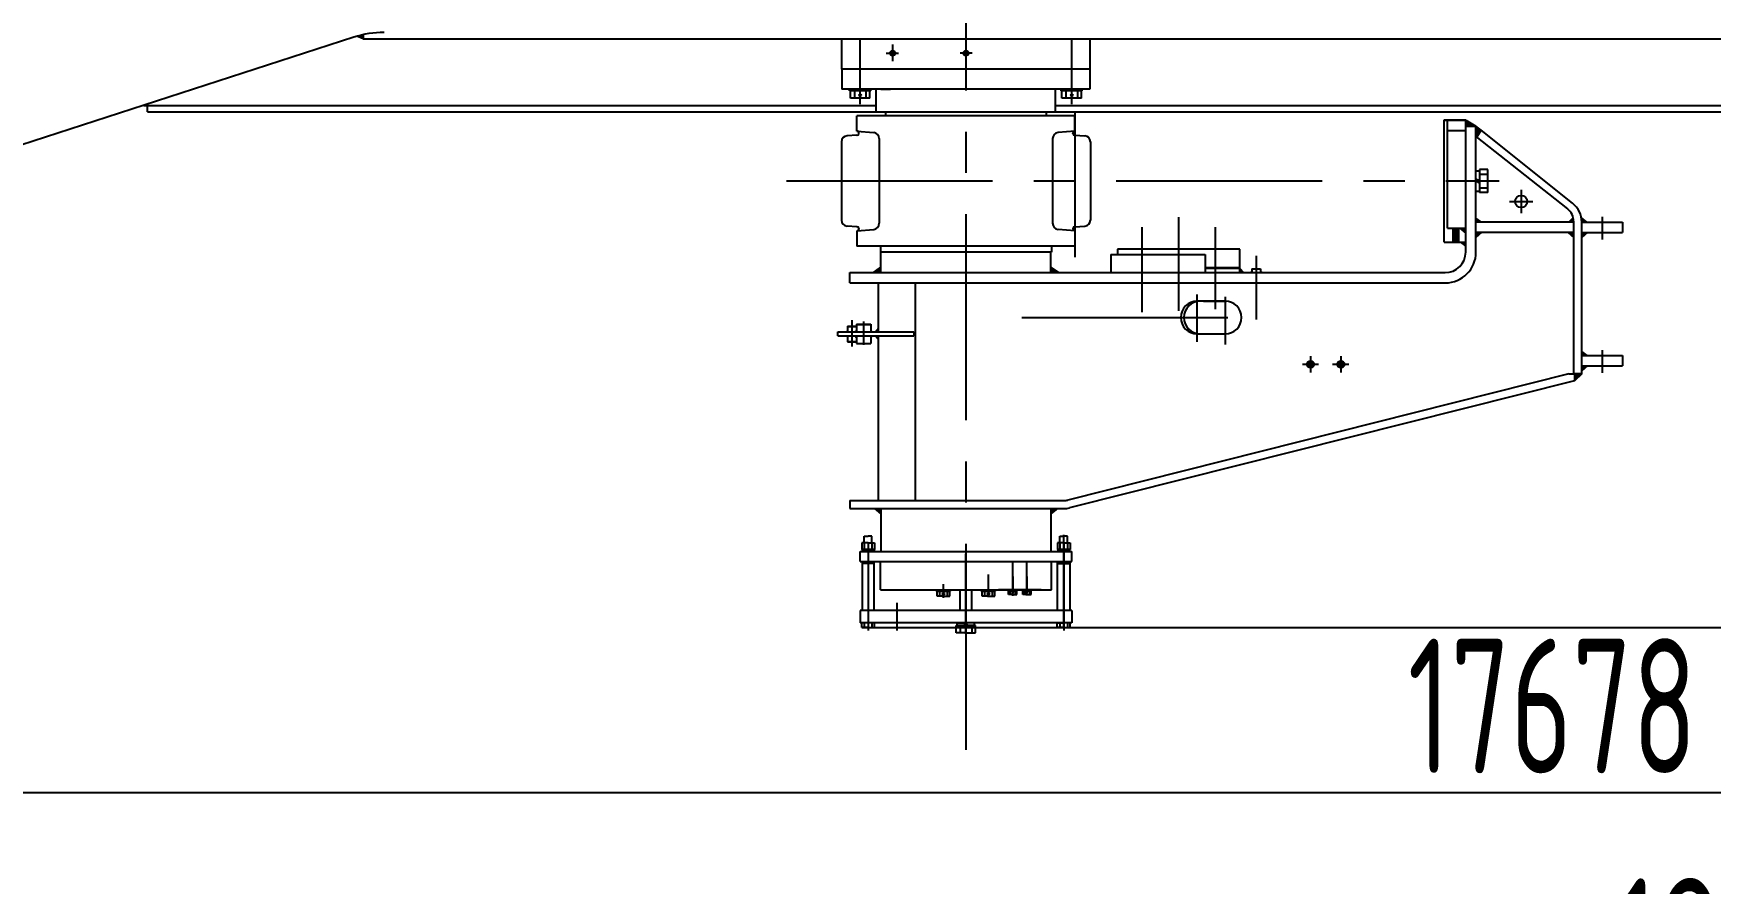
# Model space of a CAD drawing. Header units: millimetres. Extents: x 0 to 25200, y 0 to 17820.
# Drawn here: x 8429 to 13659, y 3996 to 6648 of the extents above; entities that cross this region are included whole.
import ezdxf

# ---------------------------------------------------------------- set-up
doc = ezdxf.new("R2010")
doc.units = ezdxf.units.MM
doc.header["$LTSCALE"] = 600
doc.linetypes.add('F', pattern=[0.75, 0.5, -0.25])
doc.linetypes.add('G', pattern=[2, 1.25, -0.25, 0.25, -0.25])
for name, color, linetype in [('01', 7, 'Continuous'), ('04', 2, 'F'), ('05', 142, 'G'), ('08', 1, 'Continuous')]:
    doc.layers.add(name, color=color, linetype=linetype)
doc.styles.get("Standard").update_dxf_attribs({"font": 'isocp', "width": 0.707, "bigfont": 'intecad.shx'})
doc.dimstyles.new('INTE', dxfattribs={"dimscale": 60, "dimtxt": 7, "dimasz": 3, "dimexe": 3, "dimexo": 0, "dimgap": 1, "dimtad": 1, "dimdec": 0, "dimdsep": 46, "dimtxsty": 'Standard', "dimcen": 0, "dimclrd": 1, "dimclre": 1, "dimclrt": 3, "dimaunit": 1, "dimadec": 0, "dimazin": 0, "dimtfac": 1, "dimtdec": 0, "dimtmove": 0, "dimatfit": 0, "dimfxl": 0, "dimarcsym": 0})

# ---------------------------------------------------------------- blocks, each defined once
blk = doc.blocks.new('*U203')
at = {"layer": '01'}
for p, q in [((-27.2, 9), (-27.2, 0)), ((0, 9), (-27.2, 9)), ((-27.2, 0), (0, 0)), ((0, 0), (-5.2, 9)), ((0, 9), (5.2, 0)), ((0, 9), (27.2, 9)), ((27.2, 0), (0, 0)), ((27.2, 9), (27.2, 0))]:
    blk.add_line(p, q, dxfattribs=at)
at = {"layer": '05'}
blk.add_line((0, 11.1), (0, -2.1), dxfattribs=at)
blk = doc.blocks.new('*U202')
at = {"layer": '01'}
for p, q in [((-18.3, 6), (-18.3, 0)), ((0, 6), (-18.3, 6)), ((-18.3, 0), (0, 0)), ((0, 0), (-3.5, 6)), ((0, 6), (3.5, 0)), ((0, 6), (18.3, 6)), ((18.3, 0), (0, 0)), ((18.3, 6), (18.3, 0))]:
    blk.add_line(p, q, dxfattribs=at)
at = {"layer": '05'}
blk.add_line((0, 8.1), (0, -2.1), dxfattribs=at)
blk = doc.blocks.new('*U201')
at = {"layer": '01'}
for p, q in [((-21.5, 0), (-21.5, 19.8)), ((-21.5, 19.8), (0, 19.8)), ((-21.5, 12), (0, 12)), ((0, 19.8), (0, 0)), ((0, -19.8), (0, 0)), ((-21.5, 0), (-21.5, -19.8)), ((-21.5, -12), (0, -12)), ((-21.5, -19.8), (0, -19.8))]:
    blk.add_line(p, q, dxfattribs=at)
at = {"layer": '05'}
blk.add_line((-22.6, 0), (1.1, 0), dxfattribs=at)
blk = doc.blocks.new('*U199')
at = {"layer": '01'}
for p, q in [((-12.2, 4.1), (-12.2, 0)), ((0, 4.1), (-12.2, 4.1)), ((-12.2, 0), (0, 0)), ((0, 0), (-2.4, 4.1)), ((0, 4.1), (2.4, 0)), ((0, 4.1), (12.2, 4.1)), ((12.2, 0), (0, 0)), ((12.2, 4.1), (12.2, 0))]:
    blk.add_line(p, q, dxfattribs=at)
at = {"layer": '05'}
blk.add_line((0, 6.2), (0, -2.1), dxfattribs=at)
blk = doc.blocks.new('*D319')
at = {"layer": '08', "color": 1, "lineweight": -2}
for p, q in [((22004.9, 5926.2), (22004.9, 4100.2)), ((4326.9, 4761.4), (4326.9, 4100.2)), ((4506.9, 4280.2), (21824.9, 4280.2))]:
    blk.add_line(p, q, dxfattribs=at)
at = {"layer": '08', "color": 1}
for points in [[(4506.9, 4310.2), (4506.9, 4250.2), (4326.9, 4280.2)], [(21824.9, 4310.2), (21824.9, 4250.2), (22004.9, 4280.2)]]:
    blk.add_solid(points, dxfattribs=at)
at = {"layer": 'DEFPOINTS', "color": 0}
for p in [(22004.9, 5926.2), (4326.9, 4761.4), (22004.9, 4280.2)]:
    blk.add_point(p, dxfattribs=at)
at = {"layer": '08', "color": 3, "insert": (13165.9, 4550.2), "char_height": 420, "attachment_point": 5}
blk.add_mtext('17678', dxfattribs=at)
blk = doc.blocks.new('*D320')
at = {"layer": '08', "color": 1, "lineweight": -2}
for p, q in [((23300.3, 7375), (23300.3, 3352.3)), ((4326.9, 4761.4), (4326.9, 3352.3)), ((4506.9, 3532.3), (23120.3, 3532.3))]:
    blk.add_line(p, q, dxfattribs=at)
at = {"layer": '08', "color": 1}
for points in [[(4506.9, 3562.3), (4506.9, 3502.3), (4326.9, 3532.3)], [(23120.3, 3562.3), (23120.3, 3502.3), (23300.3, 3532.3)]]:
    blk.add_solid(points, dxfattribs=at)
at = {"layer": 'DEFPOINTS', "color": 0}
for p in [(23300.3, 7375), (4326.9, 4761.4), (23300.3, 3532.3)]:
    blk.add_point(p, dxfattribs=at)
at = {"layer": '08', "color": 3, "insert": (13813.6, 3802.3), "char_height": 420, "attachment_point": 5}
blk.add_mtext('18973', dxfattribs=at)
blk = doc.blocks.new('*D321')
at = {"layer": '08', "color": 1, "lineweight": -2}
for p, q in [((11011.9, 10271), (14929.8, 10271)), ((14749.8, 4975), (14749.8, 10091)), ((11011.9, 4795), (14929.8, 4795))]:
    blk.add_line(p, q, dxfattribs=at)
at = {"layer": '08', "color": 1}
for points in [[(14719.8, 10091), (14779.8, 10091), (14749.8, 10271)], [(14719.8, 4975), (14779.8, 4975), (14749.8, 4795)]]:
    blk.add_solid(points, dxfattribs=at)
at = {"layer": 'DEFPOINTS', "color": 0}
for p in [(11011.9, 10271), (14749.8, 10271), (11011.9, 4795)]:
    blk.add_point(p, dxfattribs=at)
at = {"layer": '08', "color": 3, "insert": (14479.8, 7533), "char_height": 420, "attachment_point": 5, "rotation": 90}
blk.add_mtext('5476', dxfattribs=at)

msp = doc.modelspace()

# ---------------------------------------------------------------- hatches: boundary and pattern name
at = {"layer": '01', "ltscale": 0.857143}
for points in [[(9456.9, 6644.5, 0.016896), (9436.9, 6639.4), (9456.9, 6631.5)], [(12927.9, 6359), (12895.9, 6378), (12895.9, 6359)], [(12944.2, 6346.4), (12927.9, 6359), (12927.9, 6327), (12930.9, 6324.7)], [(12877.1, 6041), (12895.9, 6025.4), (12895.9, 6041)], [(12895.9, 5984.4), (12895.9, 5997), (12879.9, 5997)], [(11048.4, 5902), (11071.9, 5918), (11071.9, 5902)], [(11048.4, 5902), (11071.9, 5918), (11071.9, 5902)], [(11625.4, 5902), (11601.9, 5918), (11601.9, 5902)], [(11625.4, 5902), (11601.9, 5918), (11601.9, 5902)], [(12190.9, 5902), (12202.8, 5902), (12190.9, 5914.5)], [(12224.3, 5902), (12228.5, 5906), (12228.5, 5902)], [(12255.3, 5902), (12259.5, 5902), (12255.3, 5906)], [(10964.9, 5717), (10968, 5720), (10968, 5717)], [(10964.9, 5716.5), (10968, 5719.5), (10968, 5716.5)], [(10964.9, 5705), (10968, 5702.1), (10968, 5705)], [(10964.9, 5704.5), (10968, 5701.5), (10968, 5704.5)], [(13257.9, 5586.2), (13235.2, 5586.2), (13235.2, 5585.9), (13234.8, 5564.7)], [(11051.4, 5166), (11071.9, 5166), (11071.9, 5149.5)], [(11051.4, 5166), (11071.9, 5166), (11071.9, 5149.5)], [(11622.4, 5166), (11601.9, 5166), (11601.9, 5149.5)], [(11622.4, 5166), (11601.9, 5166), (11601.9, 5149.5)]]:
    msp.add_hatch(color=256, dxfattribs=at).paths.add_polyline_path(points)
at = {"layer": '01', "linetype": 'Continuous', "ltscale": 0.857143}
h = msp.add_hatch(color=7, dxfattribs=at)
h.paths.add_polyline_path([(12927.9, 6072.3), (12927.9, 6059.2), (12945.1, 6059.2)])
h.paths.add_polyline_path([(12927.9, 6011.3), (12944.7, 6027.2), (12927.9, 6027.2)])
at = {"layer": '01', "ltscale": 0.857143}
h = msp.add_hatch(color=256, dxfattribs=at)
edge = h.paths.add_edge_path()
edge.add_line((13217.4, 6059.2), (13232.9, 6059.2))
edge.add_line((13232.9, 6059.2), (13232.9, 6061))
edge.add_ellipse((13181.9, 6061), major_axis=(-36.1, 36.1), ratio=1, start_angle=225, end_angle=238.2244)
edge.add_line((13231.6, 6072.7), (13217.4, 6059.2))
h.paths.add_polyline_path([(13232.9, 6011.4), (13232.9, 6027.2), (13215.6, 6027.2)])
h = msp.add_hatch(color=256, dxfattribs=at)
edge = h.paths.add_edge_path()
edge.add_line((13273.9, 6059.2), (13256.4, 6074))
edge.add_ellipse((13181.9, 6059.2), major_axis=(-53.7, 53.7), ratio=1, start_angle=225, end_angle=236.2577, ccw=False)
edge.add_line((13257.9, 6059.2), (13273.9, 6059.2))
h.paths.add_polyline_path([(13275.3, 6027.2), (13257.9, 6027.2), (13257.9, 6011.4)])
h = msp.add_hatch(color=256, dxfattribs=at)
h.paths.add_polyline_path([(10991.4, 5717), (10996.1, 5720.8), (10996.1, 5717)])
h.paths.add_polyline_path([(10991.3, 5705), (10996.1, 5705), (10996.1, 5700.8)])
h = msp.add_hatch(color=256, dxfattribs=at)
h.paths.add_polyline_path([(10991.4, 5716.5), (10996.1, 5720.2), (10996.1, 5716.5)])
h.paths.add_polyline_path([(10991.3, 5704.5), (10996.1, 5704.5), (10996.1, 5700.2)])
h = msp.add_hatch(color=256, dxfattribs=at)
h.paths.add_polyline_path([(11040.1, 5720.8), (11040.1, 5717), (11044.7, 5717)])
h.paths.add_polyline_path([(11040.1, 5705), (11040.1, 5700.8), (11044.9, 5705)])
h = msp.add_hatch(color=256, dxfattribs=at)
h.paths.add_polyline_path([(11040.1, 5720.2), (11040.1, 5716.5), (11044.7, 5716.5)])
h.paths.add_polyline_path([(11040.1, 5704.5), (11040.1, 5700.2), (11044.9, 5704.5)])
h = msp.add_hatch(color=256, dxfattribs=at)
h.paths.add_polyline_path([(11055, 5717), (11063.9, 5717), (11063.9, 5728.7)])
h.paths.add_polyline_path([(11055.8, 5705), (11063.9, 5693.1), (11063.9, 5705)])
h = msp.add_hatch(color=256, dxfattribs=at)
h.paths.add_polyline_path([(13275, 5643.2), (13257.9, 5656.4), (13257.9, 5643.2)])
h.paths.add_polyline_path([(13275.3, 5611.2), (13257.9, 5611.2), (13257.9, 5595.4)])
h = msp.add_hatch(color=256, dxfattribs=at)
h.paths.add_polyline_path([(11012.9, 4995), (11012.9, 5001), (11018.9, 5001)])
h.paths.add_polyline_path([(11044.9, 5001), (11050.9, 5001), (11050.9, 4995)])
h = msp.add_hatch(color=256, dxfattribs=at)
h.paths.add_polyline_path([(11660.9, 4995), (11660.9, 5001), (11654.9, 5001)])
h.paths.add_polyline_path([(11628.9, 5001), (11622.9, 5001), (11622.9, 4995)])

# ---------------------------------------------------------------- linework, layer by layer
at = {"ltscale": 0.857143}
for p, q in [((10997.1, 6343.6), (10997.1, 6391.2)), ((11676.7, 6343.6), (11676.7, 6391.2)), ((10997.1, 6330.9), (10966, 6329.2)), ((10997.1, 6343.6), (11049.2, 6339.1)), ((10997.1, 6330.9), (10998, 6330.9)), ((11003, 6335.9), (11003, 6338.6)), ((11676.7, 6343.6), (11624.7, 6339.1)), ((11670.8, 6335.9), (11670.8, 6338.6)), ((11676.7, 6330.9), (11675.8, 6330.9)), ((11676.7, 6330.9), (11707.8, 6329.2)), ((10948.7, 6310.3), (10948.7, 6065.8)), ((11066.5, 6320.2), (11066.5, 6055.9)), ((11607.3, 6320.2), (11607.3, 6055.9)), ((11725.1, 6310.3), (11725.1, 6065.8)), ((10997.1, 6045.1), (10966, 6046.9)), ((10997.1, 6045.1), (10998, 6045.1)), ((10997.1, 6032.4), (11049.2, 6037)), ((10997.1, 6032.4), (10997.1, 5984.8)), ((11003, 6040.1), (11003, 6037.5)), ((11676.7, 6032.4), (11624.7, 6037)), ((11670.8, 6040.1), (11670.8, 6037.5)), ((11676.7, 6045.1), (11675.8, 6045.1)), ((11676.7, 6045.1), (11707.8, 6046.9)), ((11676.7, 6032.4), (11676.7, 5984.8))]:
    msp.add_line(p, q, dxfattribs=at)
for centre, radius, start, end in [((10998, 6335.9), 5, 270, 0), ((10998, 6338.6), 5, 0, 85), ((11047.5, 6320.2), 19, 0, 85), ((11626.3, 6320.2), 19, 95, 180), ((11675.8, 6338.6), 5, 95, 180), ((11675.8, 6335.9), 5, 180, 270), ((10967.7, 6310.3), 19, 95, 180), ((11706.1, 6310.3), 19, 0, 85), ((11706.1, 6310.3), 19, 0, 85), ((10967.7, 6065.8), 19, 180, 265), ((10998, 6040.1), 5, 0, 90), ((10998, 6037.5), 5, 275, 0), ((11047.5, 6055.9), 19, 275, 0), ((11626.3, 6055.9), 19, 180, 265), ((11675.8, 6040.1), 5, 90, 180), ((11675.8, 6037.5), 5, 180, 265), ((11706.1, 6065.8), 19, 275, 0)]:
    msp.add_arc(centre, radius, start, end, dxfattribs=at)
at = {"layer": '01', "ltscale": 0.857143}
for p, q in [((9456.9, 6644.5), (9456.9, 6631.5)), ((9456.9, 6631.5), (9436.9, 6639.4)), ((9456.9, 6631.5), (18270.5, 6631.5)), ((10949.9, 6537.2), (10949.9, 6474.2)), ((11723.9, 6537.2), (11723.9, 6474.2)), ((11723.9, 6474.2), (10949.9, 6474.2)), ((10973.9, 6469.2), (10973.9, 6474.2)), ((11039.9, 6469.2), (10973.9, 6469.2)), ((10976.5, 6446.7), (10976.5, 6469.2)), ((11037.3, 6446.7), (10976.5, 6446.7)), ((10988.9, 6469.2), (10988.9, 6446.7)), ((11024.9, 6469.2), (11024.9, 6446.7)), ((11037.3, 6446.7), (11037.3, 6469.2)), ((11039.9, 6469.2), (11039.9, 6474.2)), ((11057.4, 6404), (11057.4, 6474.2)), ((11071.9, 6474), (11101.4, 6474)), ((11616.4, 6404), (11616.4, 6474.2)), ((11633.9, 6469.2), (11633.9, 6474.2)), ((11699.9, 6469.2), (11633.9, 6469.2)), ((11636.5, 6446.7), (11636.5, 6469.2)), ((11697.3, 6446.7), (11636.5, 6446.7)), ((11648.9, 6469.2), (11648.9, 6446.7)), ((11684.9, 6469.2), (11684.9, 6446.7)), ((11697.3, 6446.7), (11697.3, 6469.2)), ((11699.9, 6469.2), (11699.9, 6474.2)), ((8783.5, 6404), (8783.5, 6424)), ((11086.2, 6404), (11086.2, 6391.2)), ((11587.7, 6404), (11587.7, 6391.2)), ((12895.9, 6378), (12927.9, 6359)), ((12944.2, 6346.4), (12927.9, 6359)), ((12927.9, 6327), (13213.6, 6101)), ((12927.9, 6219.8), (12938.4, 6219.8)), ((12938.4, 6188), (12927.9, 6194.1)), ((12927.9, 6188), (12938.4, 6182)), ((12938.4, 6224.1), (12938.4, 6152)), ((12938.4, 6209), (12964.4, 6209)), ((12927.9, 6156.3), (12938.4, 6156.3)), ((12938.4, 6167), (12964.4, 6167)), ((13217.4, 6059.2), (13231.6, 6072.7)), ((13273.9, 6059.2), (13256.4, 6074)), ((12855.9, 6041), (12855.9, 5997.5)), ((12857.4, 6041), (12857.4, 5997.5)), ((12858.9, 6041), (12858.9, 5997.5)), ((12860.4, 6041), (12860.4, 5997.5)), ((12861.9, 6041), (12861.9, 5997.5)), ((12863.4, 6041), (12863.4, 5997.5)), ((12864.9, 6041), (12864.9, 5997.5)), ((12866.4, 6041), (12866.4, 5997.5)), ((12867.9, 6041), (12867.9, 5997.5)), ((12869.4, 6041), (12869.4, 5997.5)), ((12870.9, 6041), (12870.9, 5997.5)), ((12872.4, 6041), (12872.4, 5997.5)), ((12873.9, 6041), (12873.9, 5997)), ((12877.1, 6041), (12895.9, 6025.4)), ((13232.9, 6059.2), (12927.9, 6059.2)), ((13232.9, 6027.2), (12927.9, 6027.2)), ((13215.6, 6027.2), (13232.9, 6011.4)), ((13232.9, 5586.2), (13232.9, 6061)), ((13257.9, 5586.2), (13257.9, 6059.2)), ((13257.9, 6059.2), (13384.9, 6059.2)), ((13275.3, 6027.2), (13257.9, 6011.4)), ((13257.9, 6027.2), (13384.9, 6027.2)), ((13384.9, 6059.2), (13384.9, 6027.2)), ((12879.9, 5997), (12895.9, 5984.4)), ((11625.4, 5902), (11601.9, 5918)), ((11788.9, 5959), (11788.9, 5902)), ((12082.9, 5959), (12082.9, 5902)), ((12190.9, 5914.5), (12202.8, 5902)), ((11179.3, 5191), (11179.3, 5870)), ((12228.5, 5906), (12224.3, 5902)), ((12255.3, 5906), (12259.5, 5902)), ((12145.5, 5813), (12058.4, 5813)), ((10936.9, 5705), (10936.9, 5717)), ((10964.9, 5717), (10968, 5720)), ((10964.9, 5716.5), (10968, 5719.5)), ((10964.9, 5705), (10968, 5702.1)), ((10964.9, 5704.5), (10968, 5701.5)), ((10968, 5735), (10996.1, 5735)), ((10968, 5734.5), (10996.1, 5734.5)), ((10991.3, 5705), (10996.1, 5700.8)), ((10991.3, 5704.5), (10996.1, 5700.2)), ((10991.4, 5717), (10996.1, 5720.8)), ((10991.4, 5716.5), (10996.1, 5720.2)), ((10996.1, 5741), (11040.1, 5741)), ((10996.1, 5740.5), (11040.1, 5740.5)), ((11044.7, 5717), (11040.1, 5720.8)), ((11044.7, 5716.5), (11040.1, 5720.2)), ((11044.9, 5705), (11040.1, 5700.8)), ((11044.9, 5704.5), (11040.1, 5700.2)), ((11055, 5717), (11063.9, 5728.7)), ((11055.8, 5705), (11063.9, 5693.1)), ((12058.4, 5711), (12145.5, 5711)), ((10968, 5687), (10996.1, 5687)), ((10968, 5686.5), (10996.1, 5686.5)), ((10996.1, 5681), (11040.1, 5681)), ((10996.1, 5680.5), (11040.1, 5680.5)), ((13275, 5643.2), (13257.9, 5656.4)), ((13257.9, 5643.2), (13384.9, 5643.2)), ((13275.3, 5611.2), (13257.9, 5595.4)), ((13257.9, 5611.2), (13384.9, 5611.2)), ((13384.9, 5643.2), (13384.9, 5611.2)), ((13217.6, 5586.1), (11654.4, 5192.6)), ((13234.8, 5564.7), (11660.5, 5168.3)), ((13217.6, 5586.1), (13235.2, 5585.9)), ((13257.9, 5586.2), (13232.9, 5586.2)), ((13257.9, 5586.2), (13234.8, 5564.7)), ((13235.2, 5585.9), (13234.8, 5564.7)), ((13235.2, 5585.9), (13235.2, 5586.2)), ((10974.9, 5191), (10974.9, 5166)), ((10974.9, 5191), (11641.9, 5191)), ((10974.9, 5166), (11641.9, 5166)), ((11051.4, 5166), (11071.9, 5149.5)), ((11622.4, 5166), (11601.9, 5149.5)), ((11019.9, 5080), (11031.9, 5080)), ((11019.9, 5059.5), (11019.9, 5080)), ((11043.9, 5080), (11031.9, 5080)), ((11043.9, 5059.5), (11043.9, 5080)), ((11629.9, 5080), (11641.9, 5080)), ((11629.9, 5059.5), (11629.9, 5080)), ((11653.9, 5080), (11641.9, 5080)), ((11653.9, 5059.5), (11653.9, 5080)), ((11006.9, 5032), (11336.9, 5032)), ((11006.9, 5001), (11006.9, 5032)), ((11336.9, 5032), (11666.9, 5032)), ((11666.9, 5001), (11666.9, 5032)), ((11012.9, 5001), (11012.9, 4848)), ((11050.9, 4848), (11050.9, 5001)), ((11622.9, 4848), (11622.9, 5001)), ((11660.9, 5001), (11660.9, 4848)), ((11244.9, 4908), (11244.9, 4912)), ((11266.9, 4908), (11244.9, 4908)), ((11247.1, 4908), (11266.9, 4908)), ((11247.1, 4893), (11247.1, 4908)), ((11266.9, 4893), (11247.1, 4893)), ((11254.9, 4908), (11254.9, 4893)), ((11286.7, 4908), (11266.9, 4908)), ((11266.9, 4908), (11288.9, 4908)), ((11266.9, 4893), (11286.7, 4893)), ((11278.9, 4908), (11278.9, 4893)), ((11286.7, 4893), (11286.7, 4908)), ((11288.9, 4908), (11288.9, 4912)), ((11318.9, 4848), (11318.9, 4912)), ((11354.9, 4848), (11354.9, 4912)), ((11384.9, 4908), (11384.9, 4912)), ((11406.9, 4908), (11384.9, 4908)), ((11387.1, 4908), (11406.9, 4908)), ((11387.1, 4893), (11387.1, 4908)), ((11406.9, 4893), (11387.1, 4893)), ((11394.9, 4908), (11394.9, 4893)), ((11426.7, 4908), (11406.9, 4908)), ((11406.9, 4908), (11428.9, 4908)), ((11406.9, 4893), (11426.7, 4893)), ((11418.9, 4908), (11418.9, 4893)), ((11426.7, 4893), (11426.7, 4908)), ((11428.9, 4908), (11428.9, 4912)), ((11571.9, 4912), (11438.9, 4912)), ((11469.8, 4897.9), (11469.8, 4907.9)), ((11482.9, 4897.9), (11469.8, 4897.9)), ((11474.9, 4907.9), (11474.9, 4897.9)), ((11474.9, 4907.9), (11474.9, 4897.9)), ((11496, 4907.9), (11482.9, 4907.9)), ((11482.9, 4897.9), (11496, 4897.9)), ((11490.9, 4907.9), (11490.9, 4897.9)), ((11496, 4897.9), (11496, 4907.9)), ((11514.3, 4907.9), (11527.4, 4907.9)), ((11514.3, 4897.9), (11514.3, 4907.9)), ((11527.4, 4897.9), (11514.3, 4897.9)), ((11519.4, 4907.9), (11519.4, 4897.9)), ((11540.5, 4907.9), (11527.4, 4907.9)), ((11527.4, 4897.9), (11540.5, 4897.9)), ((11535.4, 4907.9), (11535.4, 4897.9)), ((11540.5, 4897.9), (11540.5, 4907.9)), ((11666.9, 4848), (11006.9, 4848)), ((11006.9, 4848), (11006.9, 4810)), ((11666.9, 4848), (11666.9, 4810)), ((11666.9, 4810), (11006.9, 4810)), ((11011.9, 4795), (11011.9, 4810)), ((11031.9, 4795), (11011.9, 4795)), ((11019.9, 4810), (11019.9, 4795)), ((11031.9, 4795), (11051.9, 4795)), ((11043.9, 4810), (11043.9, 4795)), ((11051.9, 4795), (11051.9, 4810)), ((11306.5, 4801), (11336.9, 4801)), ((11306.5, 4778.5), (11306.5, 4801)), ((11336.9, 4778.5), (11306.5, 4778.5)), ((11318.9, 4801), (11318.9, 4778.5)), ((11367.3, 4801), (11336.9, 4801)), ((11336.9, 4778.5), (11367.3, 4778.5)), ((11354.9, 4801), (11354.9, 4778.5)), ((11367.3, 4778.5), (11367.3, 4801)), ((11621.9, 4810), (11641.9, 4810)), ((11621.9, 4795), (11621.9, 4810)), ((11641.9, 4795), (11621.9, 4795)), ((11629.9, 4810), (11629.9, 4795)), ((11661.9, 4810), (11641.9, 4810)), ((11641.9, 4795), (11661.9, 4795)), ((11653.9, 4810), (11653.9, 4795)), ((11661.9, 4795), (11661.9, 4810))]:
    msp.add_line(p, q, dxfattribs=at)
at = {"layer": '01', "color": 7, "linetype": 'Continuous', "ltscale": 0.857143}
for p, q in [((9428, 6636.7), (5863.9, 5480)), ((10949.7, 6537.2), (10949.7, 6631.5)), ((11724.2, 6537.2), (11724.2, 6631.5)), ((11724.2, 6537.2), (10949.7, 6537.2)), ((8772.9, 6424), (11057.4, 6424)), ((8783.5, 6404), (11336.9, 6404)), ((11676.7, 6391.2), (10997.1, 6391.2)), ((11336.9, 6404), (20290.7, 6404)), ((11616.4, 6424), (20294.8, 6424)), ((12828.9, 6378.5), (12895.9, 6378.5)), ((12828.9, 6378), (12895.9, 6378)), ((12829, 5997.5), (12829, 6378.5)), ((12838.9, 6041), (12838.9, 6378)), ((12838.9, 6346), (12895.9, 6346)), ((12895.9, 5966), (12895.9, 6378.5)), ((12895.9, 6359), (12927.9, 6359)), ((12927.9, 5966), (12927.9, 6359)), ((12930.9, 6324.7), (12944.2, 6346.4)), ((13229.4, 6118.6), (12944.2, 6346.4)), ((12964.4, 6224.1), (12938.4, 6224.1)), ((12964.4, 6152), (12964.4, 6224.1)), ((12964.4, 6152), (12938.4, 6152)), ((12945.1, 6059.2), (12927.9, 6072.3)), ((12838.9, 6041), (12895.9, 6041)), ((12944.7, 6027.2), (12927.9, 6011.3)), ((11676.7, 5984.8), (10997.1, 5984.8)), ((11070.4, 5984.8), (11070.4, 5966)), ((11603.4, 5966), (11070.4, 5966)), ((11071.9, 5902), (11071.9, 5966)), ((11601.9, 5902), (11601.9, 5966)), ((11603.4, 5984.8), (11603.4, 5966)), ((12190.9, 5975.5), (11809.9, 5975.5)), ((11809.9, 5975.5), (11809.9, 5959)), ((12190.9, 5902), (12190.9, 5975.5)), ((12828.9, 5997.5), (12873.9, 5997.5)), ((12873.9, 5997), (12895.9, 5997)), ((11048.4, 5902), (11071.9, 5919.1)), ((11788.9, 5959), (12082.9, 5959)), ((12190.9, 5917.5), (12082.9, 5917.5)), ((12190.9, 5915), (12082.9, 5915)), ((12228.5, 5914), (12228.5, 5902)), ((12228.5, 5914), (12255.3, 5914)), ((12255.3, 5914), (12255.3, 5902)), ((10974.9, 5902), (12831.9, 5902)), ((10974.9, 5870), (10974.9, 5902)), ((10974.9, 5870), (12831.9, 5870)), ((11063.9, 5717), (11063.9, 5870)), ((12077.9, 5811.5), (12077.9, 5813)), ((12149.9, 5811.5), (12077.9, 5811.5)), ((12092.9, 5813), (12092.9, 5811.5)), ((12134.9, 5813), (12134.9, 5811.5)), ((12149.9, 5811.5), (12149.9, 5812.9)), ((10936.9, 5717), (11174.6, 5717)), ((10936.9, 5705), (11174.6, 5705)), ((10968, 5735), (10968, 5716.5)), ((10968, 5705), (10968, 5686.5)), ((10996.1, 5741), (10996.1, 5716.5)), ((10996.1, 5705), (10996.1, 5680.5)), ((11040.1, 5741), (11040.1, 5716.5)), ((11040.1, 5705), (11040.1, 5680.5)), ((11063.9, 5191), (11063.9, 5705)), ((11174.6, 5717), (11174.6, 5705)), ((11071.9, 5166), (11071.9, 5032)), ((11601.9, 5166), (11601.9, 5032)), ((11006.9, 5001), (11336.9, 5001)), ((11018.9, 5001), (11012.9, 4995)), ((11050.9, 4995), (11012.9, 4995)), ((11044.9, 5001), (11050.9, 4995)), ((11070.4, 4912), (11070.4, 5001)), ((11117.9, 5001), (11336.9, 5001)), ((11336.9, 5001), (11666.9, 5001)), ((11526.9, 5001), (11555.9, 5001)), ((11603.4, 4912), (11603.4, 5001)), ((11628.9, 5001), (11622.9, 4995)), ((11622.9, 4995), (11660.9, 4995)), ((11654.9, 5001), (11660.9, 4995)), ((11070.4, 4912), (11336.9, 4912)), ((11336.9, 4912), (11603.4, 4912))]:
    msp.add_line(p, q, dxfattribs=at)
for centre, radius in [((11108.4, 6586.5), 8.01), ((11108.4, 6586.5), 5), ((11336.9, 6586.5), 8.01), ((11336.9, 6586.5), 5), ((11006.9, 6455.4), 3), ((11666.9, 6455.4), 3), ((13068.9, 6124), 19), ((11266.9, 4900.4), 3), ((11406.9, 4900.4), 3)]:
    msp.add_circle(centre, radius, dxfattribs=at)
at = {"layer": '01', "ltscale": 0.857143}
for centre, radius in [((12411.7, 5616), 11), ((12411.7, 5616), 7.47), ((12506.2, 5616), 11), ((12506.2, 5616), 7.47)]:
    msp.add_circle(centre, radius, dxfattribs=at)
at = {"layer": '01', "color": 7, "linetype": 'Continuous', "ltscale": 0.857143}
for centre, radius, start, end in [((9522.2, 6346.5), 305, 90, 107.979), ((13181.9, 6059.2), 76, 0, 51.37), ((12831.9, 5966), 64, 270, 0), ((12831.9, 5966), 96, 270, 0)]:
    msp.add_arc(centre, radius, start, end, dxfattribs=at)
at = {"layer": '01', "ltscale": 0.857143}
for centre, radius, start, end in [((13181.9, 6061), 51, 0, 51.6486), ((12058.4, 5762), 51, 90, 270), ((12067.8, 5762), 51, 90, 270), ((12145.5, 5762), 51, 270, 90), ((11641.9, 5242), 51, 270, 284.13), ((11641.9, 5242), 51, 270, 284.13), ((11641.9, 5242), 76, 270, 284.13), ((11641.9, 5242), 76, 270, 284.13)]:
    msp.add_arc(centre, radius, start, end, dxfattribs=at)
at = {"layer": '05', "ltscale": 0.857143}
for p, q in [((11336.9, 14313.1), (11336.9, 4319.2)), ((11006.9, 6428), (11006.9, 6631.4)), ((11666.9, 6428), (11666.9, 6631.4)), ((11088.6, 6586.5), (11126.8, 6586.5)), ((11356.7, 6586.5), (11318.5, 6586.5)), ((11676.6, 6406), (11676.6, 5950.5)), ((10777.1, 6188), (13000.7, 6188)), ((13032.3, 6124), (13105.5, 6124)), ((13068.9, 6160.6), (13068.9, 6087.5)), ((11999.9, 6074.6), (11999.9, 5783.4)), ((13321.4, 6076.2), (13321.4, 6005.1)), ((12241.9, 5954.2), (12241.9, 5755.7)), ((12058.4, 5686.2), (12058.4, 5834.1)), ((12145.5, 5826.1), (12145.5, 5678.2)), ((11511.5, 5762), (12225, 5762)), ((10982.5, 5671.7), (10982.5, 5753.3)), ((11018.1, 5676.9), (11018.1, 5749.4)), ((13321.4, 5660.2), (13321.4, 5589.1)), ((12386.3, 5616), (12437, 5616)), ((12411.7, 5641.4), (12411.7, 5590.7)), ((12480.8, 5616), (12531.6, 5616)), ((12506.2, 5641.4), (12506.2, 5590.7)), ((11641.9, 4792), (11641.9, 5083.6)), ((11031.9, 5047.2), (11031.9, 4785.1)), ((11336.9, 4775.5), (11336.9, 5024.6)), ((11641.9, 5047.2), (11641.9, 4785.2)), ((11482.9, 4893.4), (11482.9, 5000.5)), ((11527.4, 4899.2), (11527.4, 5000.5)), ((11266.9, 4887), (11266.9, 4929.7)), ((11406.9, 4908.2), (11406.9, 4960.6)), ((11406.9, 4890), (11406.9, 4934.4)), ((11482.9, 4953.7), (11482.9, 4902.1)), ((11527.4, 4894.9), (11527.4, 4961.5)), ((11527.4, 4953.7), (11527.4, 4902.1)), ((11121.2, 4871.9), (11121.2, 4785.2))]:
    msp.add_line(p, q, dxfattribs=at)
at = {"layer": '05', "color": 142, "linetype": 'G', "ltscale": 0.857143}
for p, q in [((11108.4, 6614.3), (11108.4, 6562)), ((11885.9, 6043.6), (11885.9, 5778.6)), ((12113.9, 6043.6), (12113.9, 5788.4))]:
    msp.add_line(p, q, dxfattribs=at)

# ---------------------------------------------------------------- block references
at = {"layer": '01', "ltscale": 0.857143, "extrusion": (0, 0, -1), "zscale": -1}
for name, p, rotation in [('*U201', (-11031.9, 5038), 270), ('*U202', (-11031.9, 5032), 359.9999999999996)]:
    msp.add_blockref(name, p, dxfattribs=dict(at, rotation=rotation))
at = {"layer": '01', "ltscale": 0.857143}
for name, p, rotation in [('*U201', (11641.9, 5038), 270), ('*U203', (11336.9, 4810), 180.0000000000004)]:
    msp.add_blockref(name, p, dxfattribs=dict(at, rotation=rotation))
msp.add_blockref('*U202', (11641.9, 5032), dxfattribs=at)
at = {"layer": '04', "ltscale": 0.857143, "rotation": 180.0000000000004}
for p in [(11482.9, 4912), (11527.4, 4912)]:
    msp.add_blockref('*U199', p, dxfattribs=at)

# ---------------------------------------------------------------- dimensions: what is measured, and where the dimension line sits
at = {"layer": '08'}
dim = msp.add_linear_dim(base=(14749.8, 10271), p1=(11011.9, 4795), p2=(11011.9, 10271), angle=90, dimstyle='INTE', dxfattribs=at)
dim.commit()
dim.dimension.update_dxf_attribs({"geometry": '*D321', "text_midpoint": (14479.8, 7533)})
for base, p2, picture, middle in [((23300.3, 3532.3), (23300.3, 7375), '*D320', (13813.6, 3802.3)), ((22004.9, 4280.2), (22004.9, 5926.2), '*D319', (13165.9, 4550.2))]:
    dim = msp.add_linear_dim(base=base, p1=(4326.9, 4761.4), p2=p2, dimstyle='INTE', dxfattribs=at)
    dim.commit()
    dim.dimension.update_dxf_attribs({"geometry": picture, "text_midpoint": middle})

doc.saveas('drawing.dxf')
